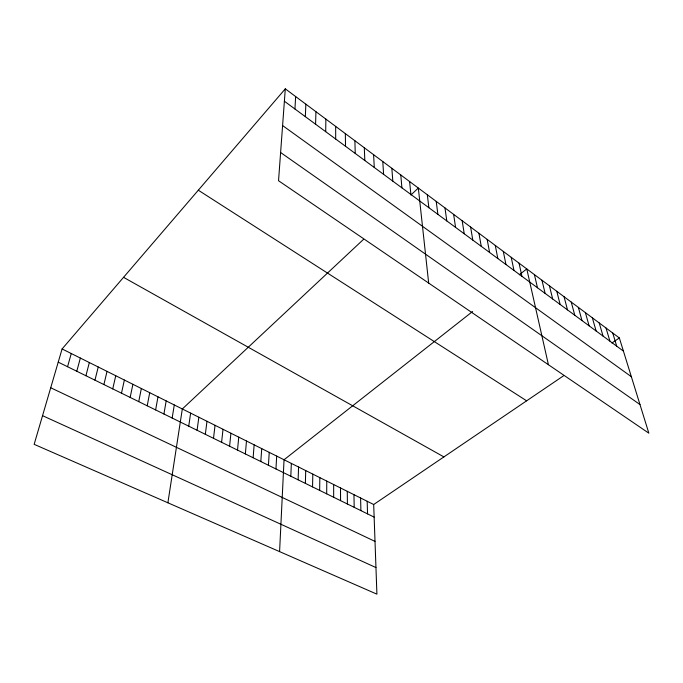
<?xml version="1.0" encoding="UTF-8"?>
<svg xmlns="http://www.w3.org/2000/svg" width="683" height="683" viewBox="0 0 683 683"><rect width="100%" height="100%" fill="white"/><g stroke="black" fill="none" stroke-linecap="round" stroke-linejoin="round"><path stroke-width="1.02" d="M333.663 497.258L333.671 484.537M326.687 493.843L326.781 481.097M325.706 131.682L325.868 119.098M319.653 490.385L319.832 477.63M312.549 486.902L312.814 474.122M305.369 483.385L305.719 470.587M315.589 124.221L315.93 111.688M298.13 479.825L298.565 467.01M290.813 476.239L291.342 463.407M305.335 116.665L305.856 104.175M279.586 551.616L284.043 459.761L472.61 311.499M275.958 468.956L276.683 456.082M294.936 108.998L295.645 96.559M268.428 465.26L269.239 452.368M260.812 461.529L261.726 448.62M285.298 88.841L278.536 180.73L648.85 433.184L619.353 337.957L285.298 88.841L62.093 348.945L34.15 444.334L376.914 594.159L373.686 504.515L563.62 375.744M253.128 457.755L254.144 444.829M245.359 453.947L246.478 441.005M237.522 450.097L238.743 437.137M229.599 446.212L230.922 433.235M221.591 442.285L223.025 429.291M213.506 438.315L215.051 425.313M205.335 434.311L206.992 421.291M197.08 430.256L198.855 417.228M188.739 426.166L190.625 413.121M167.89 502.79L182.318 408.972L363.476 239.4M172.159 418.039L174.285 404.959M163.929 414L166.174 400.912M155.622 409.92L157.986 396.823M147.221 405.796L149.705 392.691M138.734 401.638L141.347 388.516M130.154 397.429L132.903 384.298M121.497 393.177L124.366 380.038M112.738 388.883L115.751 375.735M103.893 384.546L107.035 371.381M94.954 380.158L98.232 366.993M85.921 375.727L89.345 362.545M76.786 371.245L80.355 358.063M67.557 366.72L71.271 353.529M410.893 195.014L418.329 188.047L428.676 283.086M519.319 274.779L526.772 268.914L548.423 364.722M611.917 343.003L619.353 337.957M42.542 415.674L375.957 567.564M50.721 387.773L375.01 541.397M58.226 362.144L374.139 517.116M62.093 348.945L373.686 504.515M123.538 277.332L443.899 456.91M198.309 190.207L526.636 400.819M280.611 152.522L639.98 404.549M282.6 125.561L631.357 376.7M284.384 101.221L623.434 351.122M612.719 333.005L616.723 346.179M606 328.002L609.936 341.176M599.213 322.939L603.063 336.113M592.34 317.817L596.122 330.99M585.391 312.635L589.096 325.817M578.364 307.393L581.984 320.575M571.253 302.091L574.787 315.264M564.056 296.721L567.505 309.903M556.782 291.291L560.137 304.464M549.414 285.801L552.675 298.966M541.952 280.243L545.128 293.408M534.413 274.609L537.478 287.774M519.046 263.151L521.914 276.299M511.217 257.32L513.983 270.451M503.294 251.412L505.958 264.534M495.277 245.428L497.822 258.541M487.15 239.374L489.591 252.471M478.928 233.236L481.25 246.324M470.604 227.029L472.798 240.1M462.169 220.737L464.244 233.791M453.623 214.368L455.578 227.405M444.975 207.914L446.793 220.925M436.206 201.383L437.897 214.368M427.327 194.757L428.881 207.726M409.612 181.55L410.884 194.459M400.784 174.959L401.911 187.851M391.837 168.291L392.819 181.149M382.779 161.538L383.615 174.361M373.601 154.691L374.284 167.48M364.304 147.759L364.824 160.514M367.172 501.262L367.548 513.889M354.887 140.732L355.245 153.444M360.598 497.984L360.897 510.619M353.956 494.663L354.187 507.332M345.342 133.62L345.53 146.29M347.263 491.325L347.408 504.003M340.501 487.944L340.569 500.648M335.669 126.406L335.686 139.033"/></g></svg>
